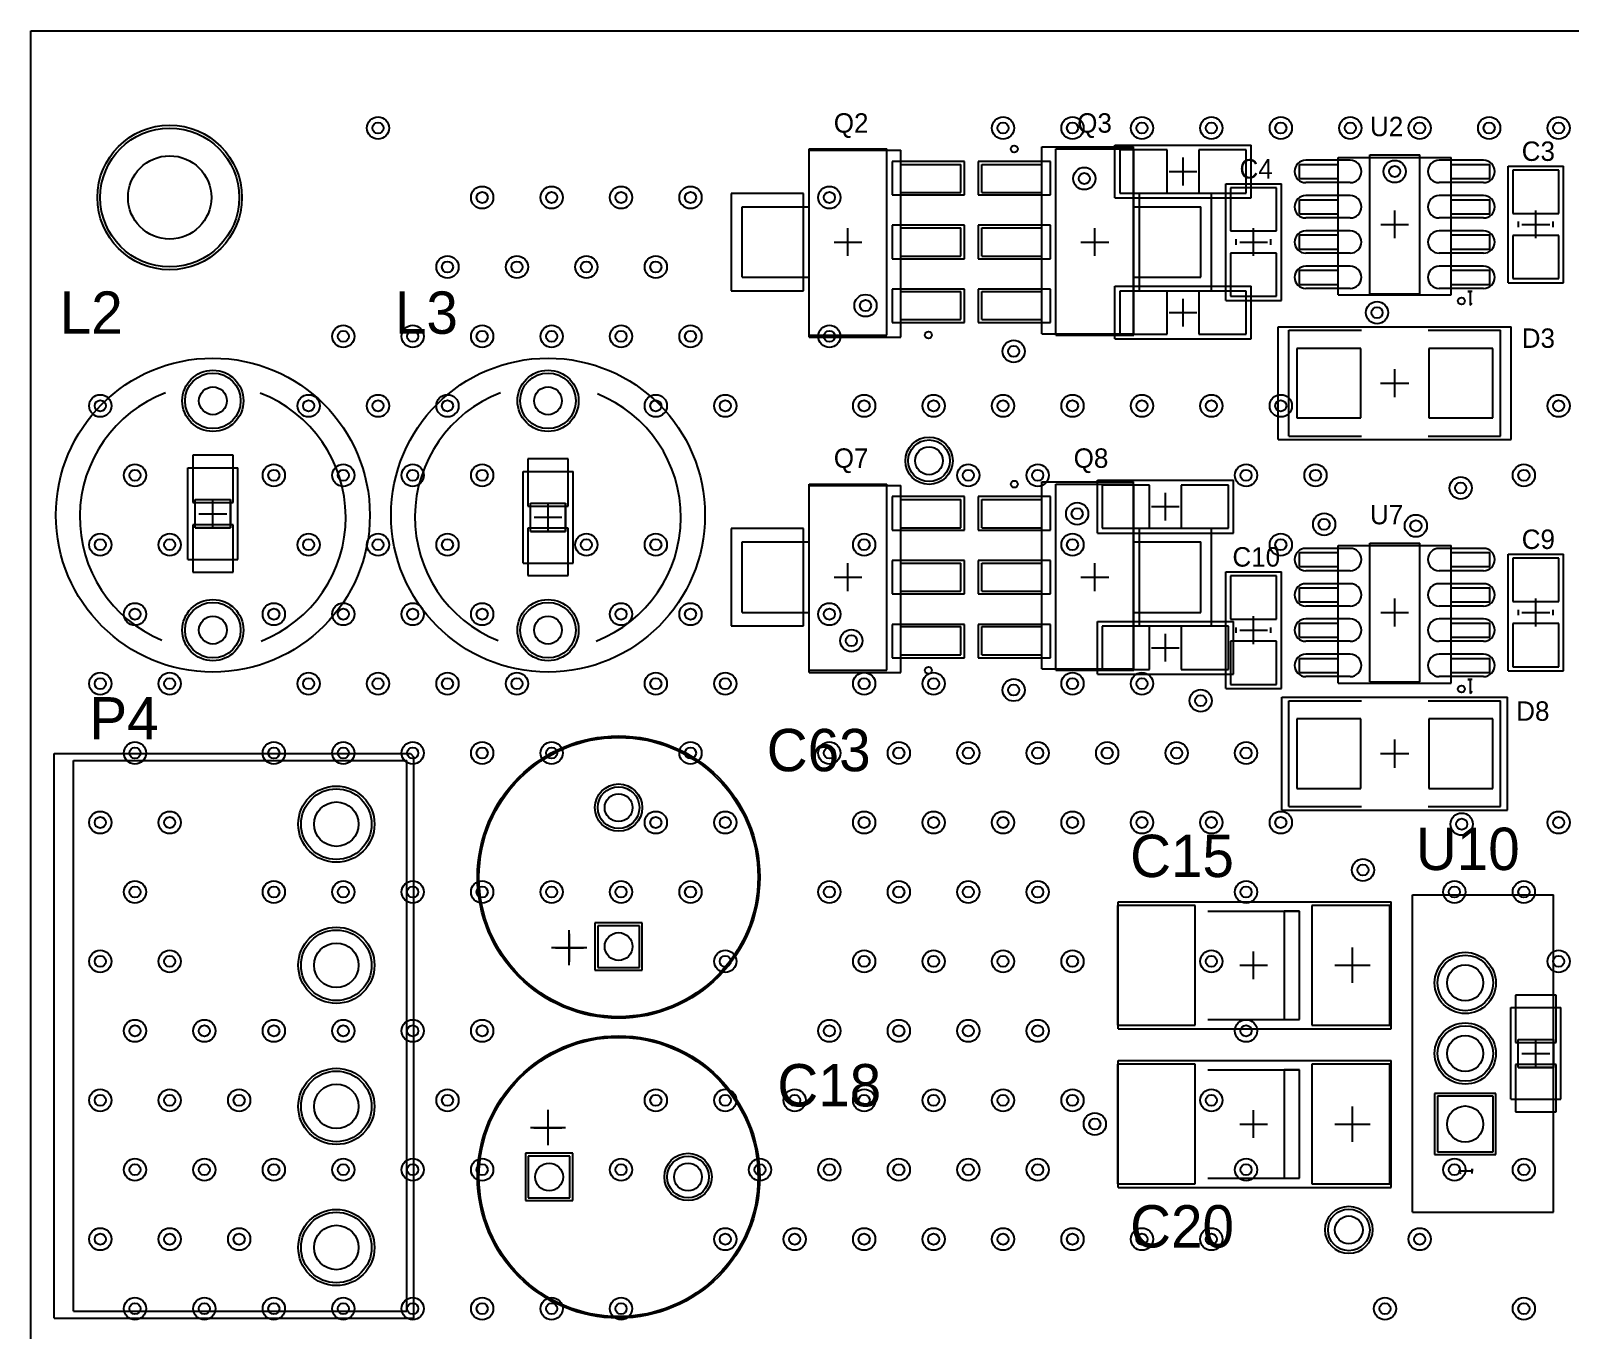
# Model space of a CAD drawing. Header units: millimetres. Extents: x 52 to 245, y 27 to 183.
# Drawn here: x 52.5 to 107.9, y 136.7 to 183.5 of the extents above; entities that cross this region are included whole.
import ezdxf

# ---------------------------------------------------------------- set-up
doc = ezdxf.new("R2010")
doc.units = ezdxf.units.MM
for name, color, linetype in [('BottomSolder', 6, 'Continuous'), ('Mechanical15', 56, 'Continuous'), ('MultiLayer', 9, 'Continuous'), ('PadHoleLayer', 156, 'Continuous'), ('TopOverlay', 2, 'Continuous'), ('TopSolder', 216, 'Continuous'), ('ViaHoleLayer', 16, 'Continuous')]:
    doc.layers.add(name, color=color, linetype=linetype)

msp = doc.modelspace()

# ---------------------------------------------------------------- linework, layer by layer
at = {"layer": 'BottomSolder'}
for p, q in [((93.407, 179.212), (91.703, 179.212)), ((91.703, 179.212), (91.703, 177.658)), ((93.407, 177.658), (93.407, 179.212)), ((96.257, 179.212), (94.553, 179.212)), ((94.553, 179.212), (94.553, 177.658)), ((96.257, 177.658), (96.257, 179.212)), ((91.703, 177.658), (93.407, 177.658)), ((94.553, 177.658), (96.257, 177.658)), ((93.407, 174.132), (91.703, 174.132)), ((91.703, 174.132), (91.703, 172.578)), ((93.407, 172.578), (93.407, 174.132)), ((96.257, 174.132), (94.553, 174.132)), ((94.553, 174.132), (94.553, 172.578)), ((96.257, 172.578), (96.257, 174.132)), ((91.703, 172.578), (93.407, 172.578)), ((94.553, 172.578), (96.257, 172.578)), ((59.782, 168.218), (58.328, 168.218)), ((58.328, 168.218), (58.328, 166.514)), ((59.782, 166.514), (59.782, 168.218)), ((71.847, 168.091), (70.393, 168.091)), ((70.393, 168.091), (70.393, 166.387)), ((71.847, 166.387), (71.847, 168.091)), ((92.772, 167.147), (91.068, 167.147)), ((91.068, 167.147), (91.068, 165.593)), ((92.772, 165.593), (92.772, 167.147)), ((95.622, 167.147), (93.918, 167.147)), ((93.918, 167.147), (93.918, 165.593)), ((95.622, 165.593), (95.622, 167.147)), ((58.328, 166.514), (59.782, 166.514)), ((58.42, 165.608), (58.42, 166.624)), ((58.42, 166.624), (59.69, 166.624)), ((58.42, 166.624), (59.69, 166.624)), ((58.42, 165.608), (58.42, 166.624)), ((59.69, 165.608), (59.69, 166.624)), ((59.69, 166.624), (59.69, 165.608)), ((70.393, 166.387), (71.847, 166.387)), ((70.485, 165.481), (70.485, 166.497)), ((70.485, 166.497), (71.755, 166.497)), ((70.485, 166.497), (71.755, 166.497)), ((70.485, 165.481), (70.485, 166.497)), ((71.755, 165.481), (71.755, 166.497)), ((71.755, 166.497), (71.755, 165.481)), ((59.782, 165.718), (58.328, 165.718)), ((58.328, 165.718), (58.328, 164.014)), ((59.782, 164.014), (59.782, 165.718)), ((58.42, 165.608), (59.69, 165.608)), ((59.69, 165.608), (58.42, 165.608)), ((71.847, 165.591), (70.393, 165.591)), ((70.393, 165.591), (70.393, 163.887)), ((70.485, 165.481), (71.755, 165.481)), ((71.755, 165.481), (70.485, 165.481)), ((71.847, 163.887), (71.847, 165.591)), ((91.068, 165.593), (92.772, 165.593)), ((93.918, 165.593), (95.622, 165.593)), ((58.328, 164.014), (59.782, 164.014)), ((70.393, 163.887), (71.847, 163.887)), ((92.772, 162.067), (91.068, 162.067)), ((91.068, 162.067), (91.068, 160.513)), ((92.772, 160.513), (92.772, 162.067)), ((95.622, 162.067), (93.918, 162.067)), ((93.918, 162.067), (93.918, 160.513)), ((95.622, 160.513), (95.622, 162.067)), ((91.068, 160.513), (92.772, 160.513)), ((93.918, 160.513), (95.622, 160.513)), ((74.512, 151.387), (72.808, 151.387)), ((72.808, 151.387), (72.808, 149.683)), ((74.512, 149.683), (74.512, 151.387)), ((72.808, 149.683), (74.512, 149.683)), ((105.953, 148.787), (105.953, 147.083)), ((107.407, 148.787), (105.953, 148.787)), ((107.407, 147.083), (107.407, 148.787)), ((105.953, 147.083), (107.407, 147.083)), ((106.045, 147.193), (107.315, 147.193)), ((106.045, 146.177), (106.045, 147.193)), ((106.045, 146.177), (106.045, 147.193)), ((106.045, 147.193), (107.315, 147.193)), ((107.315, 146.177), (107.315, 147.193)), ((107.315, 147.193), (107.315, 146.177)), ((105.953, 146.287), (105.953, 144.583)), ((107.407, 146.287), (105.953, 146.287)), ((106.045, 146.177), (107.315, 146.177)), ((107.315, 146.177), (106.045, 146.177)), ((107.407, 144.583), (107.407, 146.287)), ((105.242, 145.247), (103.038, 145.247)), ((103.038, 145.247), (103.038, 143.043)), ((105.242, 143.043), (105.242, 145.247)), ((105.953, 144.583), (107.407, 144.583)), ((70.308, 143.092), (70.308, 141.388)), ((72.012, 143.092), (70.308, 143.092)), ((72.012, 141.388), (72.012, 143.092)), ((103.038, 143.043), (105.242, 143.043)), ((70.308, 141.388), (72.012, 141.388))]:
    msp.add_line(p, q, dxfattribs=at)
for centre, radius in [((57.5, 177.5), 2.602), ((59.055, 170.18), 1.102), ((71.12, 170.18), 1.102), ((84.836, 168.021), 0.852), ((59.055, 161.925), 1.102), ((71.12, 161.925), 1.102), ((63.5, 154.94), 1.372), ((73.66, 155.535), 0.852), ((63.5, 149.86), 1.372), ((104.14, 149.225), 1.102), ((104.14, 146.685), 1.102), ((63.5, 144.78), 1.372), ((76.16, 142.24), 0.852), ((63.5, 139.7), 1.372), ((99.949, 140.335), 0.852)]:
    msp.add_circle(centre, radius, dxfattribs=at)
at = {"layer": 'Mechanical15'}
for p, q in [((52.5, 183.5), (244.983, 183.5)), ((52.5, 27), (52.5, 183.5)), ((80.518, 172.466), (80.518, 179.197)), ((80.518, 179.197), (83.82, 179.197)), ((83.82, 172.466), (83.82, 179.197)), ((88.9, 172.593), (88.9, 179.324)), ((88.9, 179.324), (92.202, 179.324)), ((91.53, 177.485), (91.53, 179.385)), ((91.53, 179.385), (96.43, 179.385)), ((92.202, 172.593), (92.202, 179.324)), ((96.43, 177.485), (96.43, 179.385)), ((83.82, 178.689), (85.979, 178.689)), ((85.979, 177.673), (85.979, 178.689)), ((86.741, 178.689), (88.9, 178.689)), ((86.741, 177.673), (86.741, 178.689)), ((93.98, 177.935), (93.98, 178.935)), ((98.171, 178.689), (99.568, 178.689)), ((98.171, 178.181), (98.171, 178.689)), ((99.568, 178.943), (103.632, 178.943)), ((99.568, 173.99), (99.568, 178.943)), ((103.632, 173.99), (103.632, 178.943)), ((103.632, 178.689), (105.029, 178.689)), ((105.029, 178.181), (105.029, 178.689)), ((105.68, 174.43), (105.68, 178.63)), ((105.68, 178.63), (107.68, 178.63)), ((107.68, 174.43), (107.68, 178.63)), ((93.48, 178.435), (94.48, 178.435)), ((95.52, 173.795), (95.52, 177.995)), ((95.52, 177.995), (97.52, 177.995)), ((97.52, 173.795), (97.52, 177.995)), ((98.171, 178.181), (99.568, 178.181)), ((103.632, 178.181), (105.029, 178.181)), ((83.82, 177.673), (85.979, 177.673)), ((86.741, 177.673), (88.9, 177.673)), ((91.53, 177.485), (96.43, 177.485)), ((98.171, 177.419), (99.568, 177.419)), ((98.171, 176.911), (98.171, 177.419)), ((103.632, 177.419), (105.029, 177.419)), ((105.029, 176.911), (105.029, 177.419)), ((78.105, 174.625), (78.105, 177.165)), ((78.105, 177.165), (80.518, 177.165)), ((92.202, 177.165), (94.615, 177.165)), ((94.615, 174.625), (94.615, 177.165)), ((98.171, 176.911), (99.568, 176.911)), ((101.6, 176.03), (101.6, 177.03)), ((103.632, 176.911), (105.029, 176.911)), ((106.68, 176.03), (106.68, 177.03)), ((81.915, 175.395), (81.915, 176.395)), ((83.82, 176.403), (85.979, 176.403)), ((85.979, 175.387), (85.979, 176.403)), ((86.741, 175.387), (86.741, 176.403)), ((86.741, 176.403), (88.9, 176.403)), ((90.805, 175.395), (90.805, 176.395)), ((96.52, 175.395), (96.52, 176.395)), ((101.1, 176.53), (102.1, 176.53)), ((106.18, 176.53), (107.18, 176.53)), ((81.415, 175.895), (82.415, 175.895)), ((90.305, 175.895), (91.305, 175.895)), ((96.02, 175.895), (97.02, 175.895)), ((98.171, 176.149), (99.568, 176.149)), ((98.171, 175.641), (98.171, 176.149)), ((103.632, 176.149), (105.029, 176.149)), ((105.029, 175.641), (105.029, 176.149)), ((83.82, 175.387), (85.979, 175.387)), ((86.741, 175.387), (88.9, 175.387)), ((98.171, 175.641), (99.568, 175.641)), ((103.632, 175.641), (105.029, 175.641)), ((78.105, 174.625), (80.518, 174.625)), ((92.202, 174.625), (94.615, 174.625)), ((98.171, 174.879), (99.568, 174.879)), ((98.171, 174.371), (98.171, 174.879)), ((103.632, 174.879), (105.029, 174.879)), ((105.029, 174.371), (105.029, 174.879)), ((83.82, 174.117), (85.979, 174.117)), ((85.979, 173.101), (85.979, 174.117)), ((86.741, 173.101), (86.741, 174.117)), ((86.741, 174.117), (88.9, 174.117)), ((91.53, 172.405), (91.53, 174.305)), ((91.53, 174.305), (96.43, 174.305)), ((96.43, 172.405), (96.43, 174.305)), ((98.171, 174.371), (99.568, 174.371)), ((103.632, 174.371), (105.029, 174.371)), ((104.394, 174.117), (104.227, 174.117)), ((104.227, 174.117), (104.311, 174.117)), ((104.311, 174.117), (104.311, 173.617)), ((105.68, 174.43), (107.68, 174.43)), ((93.98, 172.855), (93.98, 173.855)), ((95.52, 173.795), (97.52, 173.795)), ((99.568, 173.99), (103.632, 173.99)), ((104.311, 173.617), (104.394, 173.7)), ((83.82, 173.101), (85.979, 173.101)), ((86.741, 173.101), (88.9, 173.101)), ((93.48, 173.355), (94.48, 173.355)), ((80.518, 172.466), (83.82, 172.466)), ((88.9, 172.593), (92.202, 172.593)), ((91.53, 172.405), (96.43, 172.405)), ((97.409, 172.847), (105.791, 172.847)), ((97.409, 168.783), (97.409, 172.847)), ((105.791, 168.783), (105.791, 172.847)), ((101.6, 170.307), (101.6, 171.323)), ((101.092, 170.815), (102.108, 170.815)), ((97.409, 168.783), (105.791, 168.783)), ((58.155, 167.766), (59.955, 167.766)), ((58.155, 164.466), (58.155, 167.766)), ((59.955, 164.466), (59.955, 167.766)), ((70.22, 167.639), (72.02, 167.639)), ((70.22, 164.339), (70.22, 167.639)), ((72.02, 164.339), (72.02, 167.639)), ((80.518, 167.132), (83.82, 167.132)), ((80.518, 160.401), (80.518, 167.132)), ((83.82, 160.401), (83.82, 167.132)), ((88.9, 167.259), (92.202, 167.259)), ((88.9, 160.528), (88.9, 167.259)), ((90.895, 165.42), (90.895, 167.32)), ((90.895, 167.32), (95.795, 167.32)), ((92.202, 160.528), (92.202, 167.259)), ((93.345, 165.87), (93.345, 166.87)), ((95.795, 165.42), (95.795, 167.32)), ((59.055, 165.616), (59.055, 166.616)), ((71.12, 165.489), (71.12, 166.489)), ((83.82, 166.624), (85.979, 166.624)), ((85.979, 165.608), (85.979, 166.624)), ((86.741, 165.608), (86.741, 166.624)), ((86.741, 166.624), (88.9, 166.624)), ((92.845, 166.37), (93.845, 166.37)), ((58.555, 166.116), (59.555, 166.116)), ((70.62, 165.989), (71.62, 165.989)), ((83.82, 165.608), (85.979, 165.608)), ((86.741, 165.608), (88.9, 165.608)), ((90.895, 165.42), (95.795, 165.42)), ((78.105, 165.1), (80.518, 165.1)), ((78.105, 162.56), (78.105, 165.1)), ((92.202, 165.1), (94.615, 165.1)), ((94.615, 162.56), (94.615, 165.1)), ((98.171, 164.719), (99.568, 164.719)), ((98.171, 164.211), (98.171, 164.719)), ((99.568, 164.973), (103.632, 164.973)), ((99.568, 160.02), (99.568, 164.973)), ((103.632, 160.02), (103.632, 164.973)), ((103.632, 164.719), (105.029, 164.719)), ((105.029, 164.211), (105.029, 164.719)), ((105.68, 160.46), (105.68, 164.66)), ((105.68, 164.66), (107.68, 164.66)), ((107.68, 160.46), (107.68, 164.66)), ((58.155, 164.466), (59.955, 164.466)), ((70.22, 164.339), (72.02, 164.339)), ((81.915, 163.33), (81.915, 164.33)), ((83.82, 164.338), (85.979, 164.338)), ((85.979, 163.322), (85.979, 164.338)), ((86.741, 164.338), (88.9, 164.338)), ((86.741, 163.322), (86.741, 164.338)), ((90.805, 163.33), (90.805, 164.33)), ((98.171, 164.211), (99.568, 164.211)), ((103.632, 164.211), (105.029, 164.211)), ((81.415, 163.83), (82.415, 163.83)), ((90.305, 163.83), (91.305, 163.83)), ((95.52, 159.825), (95.52, 164.025)), ((95.52, 164.025), (97.52, 164.025)), ((97.52, 159.825), (97.52, 164.025)), ((83.82, 163.322), (85.979, 163.322)), ((86.741, 163.322), (88.9, 163.322)), ((98.171, 163.449), (99.568, 163.449)), ((98.171, 162.941), (98.171, 163.449)), ((98.171, 162.941), (99.568, 162.941)), ((101.6, 162.06), (101.6, 163.06)), ((103.632, 163.449), (105.029, 163.449)), ((103.632, 162.941), (105.029, 162.941)), ((105.029, 162.941), (105.029, 163.449)), ((106.68, 162.06), (106.68, 163.06)), ((78.105, 162.56), (80.518, 162.56)), ((92.202, 162.56), (94.615, 162.56)), ((96.52, 161.425), (96.52, 162.425)), ((101.1, 162.56), (102.1, 162.56)), ((106.18, 162.56), (107.18, 162.56)), ((83.82, 162.052), (85.979, 162.052)), ((85.979, 161.036), (85.979, 162.052)), ((86.741, 162.052), (88.9, 162.052)), ((86.741, 161.036), (86.741, 162.052)), ((90.895, 160.34), (90.895, 162.24)), ((90.895, 162.24), (95.795, 162.24)), ((95.795, 160.34), (95.795, 162.24)), ((96.02, 161.925), (97.02, 161.925)), ((98.171, 162.179), (99.568, 162.179)), ((98.171, 161.671), (98.171, 162.179)), ((103.632, 162.179), (105.029, 162.179)), ((105.029, 161.671), (105.029, 162.179)), ((92.845, 161.29), (93.845, 161.29)), ((93.345, 160.79), (93.345, 161.79)), ((98.171, 161.671), (99.568, 161.671)), ((103.632, 161.671), (105.029, 161.671)), ((83.82, 161.036), (85.979, 161.036)), ((86.741, 161.036), (88.9, 161.036)), ((98.171, 160.909), (99.568, 160.909)), ((98.171, 160.401), (98.171, 160.909)), ((103.632, 160.909), (105.029, 160.909)), ((105.029, 160.401), (105.029, 160.909)), ((80.518, 160.401), (83.82, 160.401)), ((88.9, 160.528), (92.202, 160.528)), ((90.895, 160.34), (95.795, 160.34)), ((98.171, 160.401), (99.568, 160.401)), ((103.632, 160.401), (105.029, 160.401)), ((105.68, 160.46), (107.68, 160.46)), ((95.52, 159.825), (97.52, 159.825)), ((99.568, 160.02), (103.632, 160.02)), ((104.394, 160.147), (104.227, 160.147)), ((104.227, 160.147), (104.311, 160.147)), ((104.311, 160.147), (104.311, 159.647)), ((104.311, 159.647), (104.394, 159.73)), ((97.536, 159.512), (105.664, 159.512)), ((97.536, 155.448), (97.536, 159.512)), ((105.664, 155.448), (105.664, 159.512)), ((101.6, 156.972), (101.6, 157.988)), ((53.34, 157.48), (66.167, 157.48)), ((53.34, 137.16), (53.34, 157.48)), ((66.167, 157.48), (66.294, 157.353)), ((101.092, 157.48), (102.108, 157.48)), ((66.294, 137.16), (66.294, 157.353)), ((97.536, 155.448), (105.664, 155.448)), ((102.235, 152.4), (107.315, 152.4)), ((102.235, 140.97), (102.235, 152.4)), ((107.315, 140.97), (107.315, 152.4)), ((91.645, 152.146), (101.473, 152.146)), ((91.645, 147.574), (91.645, 152.146)), ((101.473, 147.574), (101.473, 152.146)), ((71.882, 149.86), (71.882, 151.13)), ((71.247, 150.495), (72.517, 150.495)), ((96.52, 149.36), (96.52, 150.36)), ((100.076, 149.225), (100.076, 150.495)), ((96.02, 149.86), (97.02, 149.86)), ((99.441, 149.86), (100.711, 149.86)), ((105.78, 148.335), (107.58, 148.335)), ((105.78, 145.035), (105.78, 148.335)), ((107.58, 145.035), (107.58, 148.335)), ((91.645, 147.574), (101.473, 147.574)), ((106.68, 146.185), (106.68, 147.185)), ((91.645, 141.859), (91.645, 146.431)), ((91.645, 146.431), (101.473, 146.431)), ((101.473, 141.859), (101.473, 146.431)), ((106.18, 146.685), (107.18, 146.685)), ((71.12, 143.383), (71.12, 144.653)), ((96.52, 143.645), (96.52, 144.645)), ((100.076, 143.51), (100.076, 144.78)), ((105.78, 145.035), (107.58, 145.035)), ((96.02, 144.145), (97.02, 144.145)), ((99.441, 144.145), (100.711, 144.145)), ((70.485, 144.018), (71.755, 144.018)), ((104.394, 142.45), (103.894, 142.45)), ((103.894, 142.45), (103.977, 142.367)), ((104.394, 142.367), (104.394, 142.534)), ((104.394, 142.534), (104.394, 142.45)), ((91.645, 141.859), (101.473, 141.859)), ((102.235, 140.97), (107.315, 140.97)), ((53.34, 137.16), (66.294, 137.16))]:
    msp.add_line(p, q, dxfattribs=at)
for centre in [(73.66, 153.035), (73.66, 142.24)]:
    msp.add_circle(centre, 5.08, dxfattribs=at)
at = {"layer": 'MultiLayer'}
for p, q in [((74.41, 151.285), (72.91, 151.285)), ((72.91, 151.285), (72.91, 149.785)), ((74.41, 149.785), (74.41, 151.285)), ((72.91, 149.785), (74.41, 149.785)), ((105.14, 145.145), (103.14, 145.145)), ((103.14, 145.145), (103.14, 143.145)), ((105.14, 143.145), (105.14, 145.145)), ((70.41, 142.99), (70.41, 141.49)), ((71.91, 142.99), (70.41, 142.99)), ((71.91, 141.49), (71.91, 142.99)), ((103.14, 143.145), (105.14, 143.145)), ((70.41, 141.49), (71.91, 141.49))]:
    msp.add_line(p, q, dxfattribs=at)
for centre, radius in [((65, 180), 0.4), ((87.5, 180), 0.4), ((90, 180), 0.4), ((92.5, 180), 0.4), ((95, 180), 0.4), ((97.5, 180), 0.4), ((100, 180), 0.4), ((102.5, 180), 0.4), ((105, 180), 0.4), ((107.5, 180), 0.4), ((57.5, 177.5), 2.5), ((90.424, 178.181), 0.4), ((101.6, 178.435), 0.4), ((68.75, 177.5), 0.4), ((71.25, 177.5), 0.4), ((73.75, 177.5), 0.4), ((76.25, 177.5), 0.4), ((81.25, 177.5), 0.4), ((67.5, 175), 0.4), ((70, 175), 0.4), ((72.5, 175), 0.4), ((75, 175), 0.4), ((82.55, 173.609), 0.4), ((100.965, 173.355), 0.4), ((63.75, 172.5), 0.4), ((66.25, 172.5), 0.4), ((68.75, 172.5), 0.4), ((71.25, 172.5), 0.4), ((73.75, 172.5), 0.4), ((76.25, 172.5), 0.4), ((81.25, 172.5), 0.4), ((87.884, 171.958), 0.4), ((59.055, 170.18), 1), ((71.12, 170.18), 1), ((55, 170), 0.4), ((62.5, 170), 0.4), ((65, 170), 0.4), ((67.5, 170), 0.4), ((75, 170), 0.4), ((77.5, 170), 0.4), ((82.5, 170), 0.4), ((85, 170), 0.4), ((87.5, 170), 0.4), ((90, 170), 0.4), ((92.5, 170), 0.4), ((95, 170), 0.4), ((97.5, 170), 0.4), ((107.5, 170), 0.4), ((84.836, 168.021), 0.75), ((56.25, 167.5), 0.4), ((61.25, 167.5), 0.4), ((63.75, 167.5), 0.4), ((66.25, 167.5), 0.4), ((68.75, 167.5), 0.4), ((86.25, 167.5), 0.4), ((88.75, 167.5), 0.4), ((96.25, 167.5), 0.4), ((98.75, 167.5), 0.4), ((103.975, 167.043), 0.4), ((106.25, 167.5), 0.4), ((90.17, 166.116), 0.4), ((99.06, 165.735), 0.4), ((102.362, 165.681), 0.4), ((55, 165), 0.4), ((57.5, 165), 0.4), ((62.5, 165), 0.4), ((65, 165), 0.4), ((67.5, 165), 0.4), ((72.5, 165), 0.4), ((75, 165), 0.4), ((82.5, 165), 0.4), ((90, 165), 0.4), ((97.5, 165), 0.4), ((56.25, 162.5), 0.4), ((59.055, 161.925), 1), ((61.25, 162.5), 0.4), ((63.75, 162.5), 0.4), ((66.25, 162.5), 0.4), ((68.75, 162.5), 0.4), ((71.12, 161.925), 1), ((73.75, 162.5), 0.4), ((76.25, 162.5), 0.4), ((81.25, 162.5), 0.4), ((82.042, 161.544), 0.4), ((55, 160), 0.4), ((57.5, 160), 0.4), ((62.5, 160), 0.4), ((65, 160), 0.4), ((67.5, 160), 0.4), ((70, 160), 0.4), ((75, 160), 0.4), ((77.5, 160), 0.4), ((82.5, 160), 0.4), ((85, 160), 0.4), ((87.884, 159.766), 0.4), ((90, 160), 0.4), ((92.5, 160), 0.4), ((94.615, 159.385), 0.4), ((56.25, 157.5), 0.4), ((61.25, 157.5), 0.4), ((63.75, 157.5), 0.4), ((66.25, 157.5), 0.4), ((68.75, 157.5), 0.4), ((71.25, 157.5), 0.4), ((76.25, 157.5), 0.4), ((81.25, 157.5), 0.4), ((83.75, 157.5), 0.4), ((86.25, 157.5), 0.4), ((88.75, 157.5), 0.4), ((91.25, 157.5), 0.4), ((93.75, 157.5), 0.4), ((96.25, 157.5), 0.4), ((73.66, 155.535), 0.75), ((63.5, 154.94), 1.27), ((55, 155), 0.4), ((57.5, 155), 0.4), ((75, 155), 0.4), ((77.5, 155), 0.4), ((82.5, 155), 0.4), ((85, 155), 0.4), ((87.5, 155), 0.4), ((90, 155), 0.4), ((92.5, 155), 0.4), ((95, 155), 0.4), ((97.5, 155), 0.4), ((104.013, 154.94), 0.4), ((107.5, 155), 0.4), ((100.457, 153.289), 0.4), ((56.25, 152.5), 0.4), ((61.25, 152.5), 0.4), ((63.75, 152.5), 0.4), ((66.25, 152.5), 0.4), ((68.75, 152.5), 0.4), ((71.25, 152.5), 0.4), ((73.75, 152.5), 0.4), ((76.25, 152.5), 0.4), ((81.25, 152.5), 0.4), ((83.75, 152.5), 0.4), ((86.25, 152.5), 0.4), ((88.75, 152.5), 0.4), ((96.25, 152.5), 0.4), ((103.75, 152.5), 0.4), ((106.25, 152.5), 0.4), ((63.5, 149.86), 1.27), ((55, 150), 0.4), ((57.5, 150), 0.4), ((77.5, 150), 0.4), ((82.5, 150), 0.4), ((85, 150), 0.4), ((87.5, 150), 0.4), ((90, 150), 0.4), ((95, 150), 0.4), ((104.14, 149.225), 1), ((107.5, 150), 0.4), ((56.25, 147.5), 0.4), ((58.75, 147.5), 0.4), ((61.25, 147.5), 0.4), ((63.75, 147.5), 0.4), ((66.25, 147.5), 0.4), ((68.75, 147.5), 0.4), ((81.25, 147.5), 0.4), ((83.75, 147.5), 0.4), ((86.25, 147.5), 0.4), ((88.75, 147.5), 0.4), ((96.25, 147.5), 0.4), ((104.14, 146.685), 1), ((63.5, 144.78), 1.27), ((55, 145), 0.4), ((57.5, 145), 0.4), ((60, 145), 0.4), ((67.5, 145), 0.4), ((75, 145), 0.4), ((77.5, 145), 0.4), ((80, 145), 0.4), ((82.5, 145), 0.4), ((85, 145), 0.4), ((87.5, 145), 0.4), ((90, 145), 0.4), ((95, 145), 0.4), ((90.805, 144.145), 0.4), ((76.16, 142.24), 0.75), ((56.25, 142.5), 0.4), ((58.75, 142.5), 0.4), ((61.25, 142.5), 0.4), ((63.75, 142.5), 0.4), ((66.25, 142.5), 0.4), ((68.75, 142.5), 0.4), ((73.75, 142.5), 0.4), ((78.75, 142.5), 0.4), ((81.25, 142.5), 0.4), ((83.75, 142.5), 0.4), ((86.25, 142.5), 0.4), ((88.75, 142.5), 0.4), ((96.25, 142.5), 0.4), ((103.75, 142.5), 0.4), ((106.25, 142.5), 0.4), ((63.5, 139.7), 1.27), ((99.949, 140.335), 0.75), ((55, 140), 0.4), ((57.5, 140), 0.4), ((60, 140), 0.4), ((77.5, 140), 0.4), ((80, 140), 0.4), ((82.5, 140), 0.4), ((85, 140), 0.4), ((87.5, 140), 0.4), ((90, 140), 0.4), ((92.5, 140), 0.4), ((95, 140), 0.4), ((102.5, 140), 0.4), ((56.25, 137.5), 0.4), ((58.75, 137.5), 0.4), ((61.25, 137.5), 0.4), ((63.75, 137.5), 0.4), ((66.25, 137.5), 0.4), ((68.75, 137.5), 0.4), ((71.25, 137.5), 0.4), ((73.75, 137.5), 0.4), ((101.25, 137.5), 0.4), ((106.25, 137.5), 0.4)]:
    msp.add_circle(centre, radius, dxfattribs=at)
at = {"layer": 'PadHoleLayer'}
for centre, radius in [((57.5, 177.5), 1.5), ((59.055, 170.18), 0.5), ((71.12, 170.18), 0.5), ((59.055, 161.925), 0.5), ((71.12, 161.925), 0.5), ((63.5, 154.94), 0.8), ((73.66, 155.535), 0.5), ((73.66, 150.535), 0.5), ((63.5, 149.86), 0.8), ((104.14, 149.225), 0.65), ((104.14, 146.685), 0.65), ((63.5, 144.78), 0.8), ((104.14, 144.145), 0.65), ((71.16, 142.24), 0.5), ((76.16, 142.24), 0.5), ((63.5, 139.7), 0.8)]:
    msp.add_circle(centre, radius, dxfattribs=at)
at = {"layer": 'TopOverlay'}
for p, q in [((80.515, 172.545), (80.515, 179.245)), ((80.515, 179.245), (83.315, 179.245)), ((83.315, 172.545), (83.315, 179.245)), ((89.405, 172.545), (89.405, 179.245)), ((89.405, 179.245), (92.205, 179.245)), ((92.205, 172.545), (92.205, 179.245)), ((100.7, 179.03), (102.5, 179.03)), ((100.7, 174.03), (100.7, 179.03)), ((102.5, 174.03), (102.5, 179.03)), ((106.055, 176.43), (106.055, 176.63)), ((107.305, 176.43), (107.305, 176.63)), ((95.895, 175.795), (95.895, 175.995)), ((97.145, 175.795), (97.145, 175.995)), ((100.7, 174.03), (102.5, 174.03)), ((80.515, 172.545), (83.315, 172.545)), ((89.405, 172.545), (92.205, 172.545)), ((97.79, 172.72), (100.4, 172.72)), ((97.79, 168.91), (97.79, 172.72)), ((102.8, 172.72), (105.41, 172.72)), ((105.41, 168.91), (105.41, 172.72)), ((97.79, 168.91), (100.4, 168.91)), ((102.8, 168.91), (105.41, 168.91)), ((80.515, 167.18), (83.315, 167.18)), ((80.515, 160.48), (80.515, 167.18)), ((83.315, 160.48), (83.315, 167.18)), ((89.405, 167.18), (92.205, 167.18)), ((89.405, 160.48), (89.405, 167.18)), ((92.205, 160.48), (92.205, 167.18)), ((100.7, 165.06), (102.5, 165.06)), ((100.7, 160.06), (100.7, 165.06)), ((102.5, 160.06), (102.5, 165.06)), ((106.055, 162.46), (106.055, 162.66)), ((107.305, 162.46), (107.305, 162.66)), ((95.895, 161.825), (95.895, 162.025)), ((97.145, 161.825), (97.145, 162.025)), ((80.515, 160.48), (83.315, 160.48)), ((89.405, 160.48), (92.205, 160.48)), ((100.7, 160.06), (102.5, 160.06)), ((97.79, 155.575), (97.79, 159.385)), ((97.79, 159.385), (100.4, 159.385)), ((102.8, 159.385), (105.41, 159.385)), ((105.41, 155.575), (105.41, 159.385)), ((54.04, 137.414), (54.04, 157.226)), ((54.04, 157.226), (66.04, 157.226)), ((66.04, 137.414), (66.04, 157.226)), ((97.79, 155.575), (100.4, 155.575)), ((102.8, 155.575), (105.41, 155.575)), ((102.235, 152.4), (107.315, 152.4)), ((102.235, 140.97), (102.235, 152.4)), ((107.315, 140.97), (107.315, 152.4)), ((94.87, 151.81), (98.17, 151.81)), ((98.17, 151.81), (97.62, 151.81)), ((97.62, 151.81), (97.62, 147.91)), ((98.17, 147.91), (98.17, 151.81)), ((98.17, 147.91), (98.17, 151.81)), ((71.894, 149.987), (71.894, 150.987)), ((71.394, 150.487), (72.394, 150.487)), ((94.87, 147.91), (98.17, 147.91)), ((97.62, 147.91), (98.17, 147.91)), ((94.87, 146.095), (98.17, 146.095)), ((98.17, 146.095), (97.62, 146.095)), ((97.62, 146.095), (97.62, 142.195)), ((98.17, 142.195), (98.17, 146.095)), ((98.17, 142.195), (98.17, 146.095)), ((71.112, 144.506), (71.112, 143.506)), ((70.612, 144.006), (71.612, 144.006)), ((94.87, 142.195), (98.17, 142.195)), ((97.62, 142.195), (98.17, 142.195)), ((102.235, 140.97), (107.315, 140.97)), ((54.04, 137.414), (66.04, 137.414))]:
    msp.add_line(p, q, dxfattribs=at)
for centre, radius in [((87.905, 179.245), 0.125), ((104, 173.775), 0.125), ((84.815, 172.545), 0.125), ((59.055, 166.065), 5.65), ((71.12, 166.065), 5.65), ((87.905, 167.18), 0.125), ((84.815, 160.48), 0.125), ((104, 159.805), 0.125), ((73.66, 153.035), 5.025), ((73.66, 142.24), 5.025)]:
    msp.add_circle(centre, radius, dxfattribs=at)
for centre, radius, start, end in [((59.055, 165.989), 4.792, 110.9245, 247.3801), ((59.055, 165.989), 4.782, 291.2505, 69.0755), ((71.12, 165.989), 4.792, 110.9245, 247.9321), ((71.12, 165.989), 4.782, 291.2505, 68.1986)]:
    msp.add_arc(centre, radius, start, end, dxfattribs=at)
at = {"layer": 'TopSolder'}
for p, q in [((86.117, 178.797), (83.513, 178.797)), ((83.513, 178.797), (83.513, 177.593)), ((86.117, 177.593), (86.117, 178.797)), ((89.207, 178.797), (86.603, 178.797)), ((86.603, 178.797), (86.603, 177.593)), ((89.207, 177.593), (89.207, 178.797)), ((100, 178.837), (98.4, 178.837)), ((104.8, 178.837), (103.2, 178.837)), ((105.853, 178.482), (105.853, 176.928)), ((107.507, 178.482), (105.853, 178.482)), ((107.507, 176.928), (107.507, 178.482)), ((100, 178.033), (98.4, 178.033)), ((104.8, 178.033), (103.2, 178.033)), ((80.317, 177.647), (77.713, 177.647)), ((77.713, 177.647), (77.713, 174.143)), ((80.317, 174.143), (80.317, 177.647)), ((83.513, 177.593), (86.117, 177.593)), ((86.603, 177.593), (89.207, 177.593)), ((95.007, 177.647), (92.403, 177.647)), ((92.403, 177.647), (92.403, 174.143)), ((95.007, 174.143), (95.007, 177.647)), ((97.347, 177.847), (95.693, 177.847)), ((95.693, 177.847), (95.693, 176.293)), ((97.347, 176.293), (97.347, 177.847)), ((100, 177.567), (98.4, 177.567)), ((104.8, 177.567), (103.2, 177.567)), ((105.853, 176.928), (107.507, 176.928)), ((86.117, 176.497), (83.513, 176.497)), ((83.513, 176.497), (83.513, 175.293)), ((86.117, 175.293), (86.117, 176.497)), ((89.207, 176.497), (86.603, 176.497)), ((86.603, 176.497), (86.603, 175.293)), ((89.207, 175.293), (89.207, 176.497)), ((95.693, 176.293), (97.347, 176.293)), ((100, 176.763), (98.4, 176.763)), ((100, 176.297), (98.4, 176.297)), ((104.8, 176.763), (103.2, 176.763)), ((104.8, 176.297), (103.2, 176.297)), ((105.853, 176.132), (105.853, 174.578)), ((107.507, 176.132), (105.853, 176.132)), ((107.507, 174.578), (107.507, 176.132)), ((83.513, 175.293), (86.117, 175.293)), ((86.603, 175.293), (89.207, 175.293)), ((97.347, 175.497), (95.693, 175.497)), ((95.693, 175.497), (95.693, 173.943)), ((97.347, 173.943), (97.347, 175.497)), ((100, 175.493), (98.4, 175.493)), ((104.8, 175.493), (103.2, 175.493)), ((100, 175.027), (98.4, 175.027)), ((104.8, 175.027), (103.2, 175.027)), ((105.853, 174.578), (107.507, 174.578)), ((77.713, 174.143), (80.317, 174.143)), ((86.117, 174.197), (83.513, 174.197)), ((83.513, 174.197), (83.513, 172.993)), ((86.117, 172.993), (86.117, 174.197)), ((89.207, 174.197), (86.603, 174.197)), ((86.603, 174.197), (86.603, 172.993)), ((89.207, 172.993), (89.207, 174.197)), ((92.403, 174.143), (95.007, 174.143)), ((100, 174.223), (98.4, 174.223)), ((104.8, 174.223), (103.2, 174.223)), ((95.693, 173.943), (97.347, 173.943)), ((83.513, 172.993), (86.117, 172.993)), ((86.603, 172.993), (89.207, 172.993)), ((100.377, 172.067), (98.073, 172.067)), ((98.073, 172.067), (98.073, 169.563)), ((100.377, 169.563), (100.377, 172.067)), ((105.127, 172.067), (102.823, 172.067)), ((102.823, 172.067), (102.823, 169.563)), ((105.127, 169.563), (105.127, 172.067)), ((98.073, 169.563), (100.377, 169.563)), ((102.823, 169.563), (105.127, 169.563)), ((86.117, 166.732), (83.513, 166.732)), ((83.513, 166.732), (83.513, 165.528)), ((86.117, 165.528), (86.117, 166.732)), ((89.207, 166.732), (86.603, 166.732)), ((86.603, 166.732), (86.603, 165.528)), ((89.207, 165.528), (89.207, 166.732)), ((80.317, 165.582), (77.713, 165.582)), ((77.713, 165.582), (77.713, 162.078)), ((80.317, 162.078), (80.317, 165.582)), ((83.513, 165.528), (86.117, 165.528)), ((86.603, 165.528), (89.207, 165.528)), ((95.007, 165.582), (92.403, 165.582)), ((92.403, 165.582), (92.403, 162.078)), ((95.007, 162.078), (95.007, 165.582)), ((100, 164.867), (98.4, 164.867)), ((104.8, 164.867), (103.2, 164.867)), ((86.117, 164.432), (83.513, 164.432)), ((83.513, 164.432), (83.513, 163.228)), ((86.117, 163.228), (86.117, 164.432)), ((89.207, 164.432), (86.603, 164.432)), ((86.603, 164.432), (86.603, 163.228)), ((89.207, 163.228), (89.207, 164.432)), ((100, 164.063), (98.4, 164.063)), ((104.8, 164.063), (103.2, 164.063)), ((105.853, 164.512), (105.853, 162.958)), ((107.507, 164.512), (105.853, 164.512)), ((107.507, 162.958), (107.507, 164.512)), ((97.347, 163.877), (95.693, 163.877)), ((95.693, 163.877), (95.693, 162.323)), ((97.347, 162.323), (97.347, 163.877)), ((100, 163.597), (98.4, 163.597)), ((104.8, 163.597), (103.2, 163.597)), ((83.513, 163.228), (86.117, 163.228)), ((86.603, 163.228), (89.207, 163.228)), ((105.853, 162.958), (107.507, 162.958)), ((100, 162.793), (98.4, 162.793)), ((104.8, 162.793), (103.2, 162.793)), ((77.713, 162.078), (80.317, 162.078)), ((86.117, 162.132), (83.513, 162.132)), ((83.513, 162.132), (83.513, 160.928)), ((86.117, 160.928), (86.117, 162.132)), ((89.207, 162.132), (86.603, 162.132)), ((86.603, 162.132), (86.603, 160.928)), ((89.207, 160.928), (89.207, 162.132)), ((92.403, 162.078), (95.007, 162.078)), ((95.693, 162.323), (97.347, 162.323)), ((100, 162.327), (98.4, 162.327)), ((104.8, 162.327), (103.2, 162.327)), ((105.853, 162.162), (105.853, 160.608)), ((107.507, 162.162), (105.853, 162.162)), ((107.507, 160.608), (107.507, 162.162)), ((97.347, 161.527), (95.693, 161.527)), ((95.693, 161.527), (95.693, 159.973)), ((97.347, 159.973), (97.347, 161.527)), ((100, 161.523), (98.4, 161.523)), ((104.8, 161.523), (103.2, 161.523)), ((83.513, 160.928), (86.117, 160.928)), ((86.603, 160.928), (89.207, 160.928)), ((100, 161.057), (98.4, 161.057)), ((104.8, 161.057), (103.2, 161.057)), ((100, 160.253), (98.4, 160.253)), ((104.8, 160.253), (103.2, 160.253)), ((105.853, 160.608), (107.507, 160.608)), ((95.693, 159.973), (97.347, 159.973)), ((100.377, 158.732), (98.073, 158.732)), ((98.073, 158.732), (98.073, 156.228)), ((100.377, 156.228), (100.377, 158.732)), ((105.127, 158.732), (102.823, 158.732)), ((102.823, 158.732), (102.823, 156.228)), ((105.127, 156.228), (105.127, 158.732)), ((98.073, 156.228), (100.377, 156.228)), ((102.823, 156.228), (105.127, 156.228)), ((94.422, 152.012), (91.618, 152.012)), ((91.618, 152.012), (91.618, 147.708)), ((94.422, 147.708), (94.422, 152.012)), ((101.422, 152.012), (98.618, 152.012)), ((98.618, 152.012), (98.618, 147.708)), ((101.422, 147.708), (101.422, 152.012)), ((74.512, 151.387), (72.808, 151.387)), ((72.808, 151.387), (72.808, 149.683)), ((74.512, 149.683), (74.512, 151.387)), ((72.808, 149.683), (74.512, 149.683)), ((91.618, 147.708), (94.422, 147.708)), ((98.618, 147.708), (101.422, 147.708)), ((94.422, 146.297), (91.618, 146.297)), ((91.618, 146.297), (91.618, 141.993)), ((94.422, 141.993), (94.422, 146.297)), ((101.422, 146.297), (98.618, 146.297)), ((98.618, 146.297), (98.618, 141.993)), ((101.422, 141.993), (101.422, 146.297)), ((105.242, 145.247), (103.038, 145.247)), ((103.038, 145.247), (103.038, 143.043)), ((105.242, 143.043), (105.242, 145.247)), ((70.308, 143.092), (70.308, 141.388)), ((72.012, 143.092), (70.308, 143.092)), ((72.012, 141.388), (72.012, 143.092)), ((103.038, 143.043), (105.242, 143.043)), ((91.618, 141.993), (94.422, 141.993)), ((98.618, 141.993), (101.422, 141.993)), ((70.308, 141.388), (72.012, 141.388))]:
    msp.add_line(p, q, dxfattribs=at)
for centre, radius in [((57.5, 177.5), 2.602), ((59.055, 170.18), 1.102), ((71.12, 170.18), 1.102), ((84.836, 168.021), 0.852), ((59.055, 161.925), 1.102), ((71.12, 161.925), 1.102), ((63.5, 154.94), 1.372), ((73.66, 155.535), 0.852), ((63.5, 149.86), 1.372), ((104.14, 149.225), 1.102), ((104.14, 146.685), 1.102), ((63.5, 144.78), 1.372), ((76.16, 142.24), 0.852), ((63.5, 139.7), 1.372), ((99.949, 140.335), 0.852)]:
    msp.add_circle(centre, radius, dxfattribs=at)
for centre, start, end in [((98.4, 178.435), 90, 270), ((100, 178.435), 270, 90), ((103.2, 178.435), 90, 270), ((104.8, 178.435), 270, 90), ((98.4, 177.165), 90, 270), ((100, 177.165), 270, 90), ((103.2, 177.165), 90, 270), ((104.8, 177.165), 270, 90), ((98.4, 175.895), 90, 270), ((100, 175.895), 270, 90), ((103.2, 175.895), 90, 270), ((104.8, 175.895), 270, 90), ((98.4, 174.625), 90, 270), ((100, 174.625), 270, 90), ((103.2, 174.625), 90, 270), ((104.8, 174.625), 270, 90), ((98.4, 164.465), 90, 270), ((100, 164.465), 270, 90), ((103.2, 164.465), 90, 270), ((104.8, 164.465), 270, 90), ((98.4, 163.195), 90, 270), ((100, 163.195), 270, 90), ((103.2, 163.195), 90, 270), ((104.8, 163.195), 270, 90), ((98.4, 161.925), 90, 270), ((100, 161.925), 270, 90), ((103.2, 161.925), 90, 270), ((104.8, 161.925), 270, 90), ((98.4, 160.655), 90, 270), ((100, 160.655), 270, 90), ((103.2, 160.655), 90, 270), ((104.8, 160.655), 270, 90)]:
    msp.add_arc(centre, 0.402, start, end, dxfattribs=at)
at = {"layer": 'ViaHoleLayer'}
for centre, radius in [((65, 180), 0.2), ((87.5, 180), 0.2), ((90, 180), 0.2), ((92.5, 180), 0.2), ((95, 180), 0.2), ((97.5, 180), 0.2), ((100, 180), 0.2), ((102.5, 180), 0.2), ((105, 180), 0.2), ((107.5, 180), 0.2), ((101.6, 178.435), 0.2), ((90.424, 178.181), 0.2), ((68.75, 177.5), 0.2), ((71.25, 177.5), 0.2), ((73.75, 177.5), 0.2), ((76.25, 177.5), 0.2), ((81.25, 177.5), 0.2), ((67.5, 175), 0.2), ((70, 175), 0.2), ((72.5, 175), 0.2), ((75, 175), 0.2), ((82.55, 173.609), 0.2), ((100.965, 173.355), 0.2), ((63.75, 172.5), 0.2), ((66.25, 172.5), 0.2), ((68.75, 172.5), 0.2), ((71.25, 172.5), 0.2), ((73.75, 172.5), 0.2), ((76.25, 172.5), 0.2), ((81.25, 172.5), 0.2), ((87.884, 171.958), 0.2), ((55, 170), 0.2), ((62.5, 170), 0.2), ((65, 170), 0.2), ((67.5, 170), 0.2), ((75, 170), 0.2), ((77.5, 170), 0.2), ((82.5, 170), 0.2), ((85, 170), 0.2), ((87.5, 170), 0.2), ((90, 170), 0.2), ((92.5, 170), 0.2), ((95, 170), 0.2), ((97.5, 170), 0.2), ((107.5, 170), 0.2), ((84.836, 168.021), 0.5), ((56.25, 167.5), 0.2), ((61.25, 167.5), 0.2), ((63.75, 167.5), 0.2), ((66.25, 167.5), 0.2), ((68.75, 167.5), 0.2), ((86.25, 167.5), 0.2), ((88.75, 167.5), 0.2), ((96.25, 167.5), 0.2), ((98.75, 167.5), 0.2), ((106.25, 167.5), 0.2), ((103.975, 167.043), 0.2), ((90.17, 166.116), 0.2), ((99.06, 165.735), 0.2), ((102.362, 165.681), 0.2), ((55, 165), 0.2), ((57.5, 165), 0.2), ((62.5, 165), 0.2), ((65, 165), 0.2), ((67.5, 165), 0.2), ((72.5, 165), 0.2), ((75, 165), 0.2), ((82.5, 165), 0.2), ((90, 165), 0.2), ((97.5, 165), 0.2), ((56.25, 162.5), 0.2), ((61.25, 162.5), 0.2), ((63.75, 162.5), 0.2), ((66.25, 162.5), 0.2), ((68.75, 162.5), 0.2), ((73.75, 162.5), 0.2), ((76.25, 162.5), 0.2), ((81.25, 162.5), 0.2), ((82.042, 161.544), 0.2), ((55, 160), 0.2), ((57.5, 160), 0.2), ((62.5, 160), 0.2), ((65, 160), 0.2), ((67.5, 160), 0.2), ((70, 160), 0.2), ((75, 160), 0.2), ((77.5, 160), 0.2), ((82.5, 160), 0.2), ((85, 160), 0.2), ((90, 160), 0.2), ((92.5, 160), 0.2), ((87.884, 159.766), 0.2), ((94.615, 159.385), 0.2), ((56.25, 157.5), 0.2), ((61.25, 157.5), 0.2), ((63.75, 157.5), 0.2), ((66.25, 157.5), 0.2), ((68.75, 157.5), 0.2), ((71.25, 157.5), 0.2), ((76.25, 157.5), 0.2), ((81.25, 157.5), 0.2), ((83.75, 157.5), 0.2), ((86.25, 157.5), 0.2), ((88.75, 157.5), 0.2), ((91.25, 157.5), 0.2), ((93.75, 157.5), 0.2), ((96.25, 157.5), 0.2), ((55, 155), 0.2), ((57.5, 155), 0.2), ((75, 155), 0.2), ((77.5, 155), 0.2), ((82.5, 155), 0.2), ((85, 155), 0.2), ((87.5, 155), 0.2), ((90, 155), 0.2), ((92.5, 155), 0.2), ((95, 155), 0.2), ((97.5, 155), 0.2), ((107.5, 155), 0.2), ((104.013, 154.94), 0.2), ((100.457, 153.289), 0.2), ((56.25, 152.5), 0.2), ((61.25, 152.5), 0.2), ((63.75, 152.5), 0.2), ((66.25, 152.5), 0.2), ((68.75, 152.5), 0.2), ((71.25, 152.5), 0.2), ((73.75, 152.5), 0.2), ((76.25, 152.5), 0.2), ((81.25, 152.5), 0.2), ((83.75, 152.5), 0.2), ((86.25, 152.5), 0.2), ((88.75, 152.5), 0.2), ((96.25, 152.5), 0.2), ((103.75, 152.5), 0.2), ((106.25, 152.5), 0.2), ((55, 150), 0.2), ((57.5, 150), 0.2), ((77.5, 150), 0.2), ((82.5, 150), 0.2), ((85, 150), 0.2), ((87.5, 150), 0.2), ((90, 150), 0.2), ((95, 150), 0.2), ((107.5, 150), 0.2), ((56.25, 147.5), 0.2), ((58.75, 147.5), 0.2), ((61.25, 147.5), 0.2), ((63.75, 147.5), 0.2), ((66.25, 147.5), 0.2), ((68.75, 147.5), 0.2), ((81.25, 147.5), 0.2), ((83.75, 147.5), 0.2), ((86.25, 147.5), 0.2), ((88.75, 147.5), 0.2), ((96.25, 147.5), 0.2), ((55, 145), 0.2), ((57.5, 145), 0.2), ((60, 145), 0.2), ((67.5, 145), 0.2), ((75, 145), 0.2), ((77.5, 145), 0.2), ((80, 145), 0.2), ((82.5, 145), 0.2), ((85, 145), 0.2), ((87.5, 145), 0.2), ((90, 145), 0.2), ((95, 145), 0.2), ((90.805, 144.145), 0.2), ((56.25, 142.5), 0.2), ((58.75, 142.5), 0.2), ((61.25, 142.5), 0.2), ((63.75, 142.5), 0.2), ((66.25, 142.5), 0.2), ((68.75, 142.5), 0.2), ((73.75, 142.5), 0.2), ((78.75, 142.5), 0.2), ((81.25, 142.5), 0.2), ((83.75, 142.5), 0.2), ((86.25, 142.5), 0.2), ((88.75, 142.5), 0.2), ((96.25, 142.5), 0.2), ((103.75, 142.5), 0.2), ((106.25, 142.5), 0.2), ((99.949, 140.335), 0.5), ((55, 140), 0.2), ((57.5, 140), 0.2), ((60, 140), 0.2), ((77.5, 140), 0.2), ((80, 140), 0.2), ((82.5, 140), 0.2), ((85, 140), 0.2), ((87.5, 140), 0.2), ((90, 140), 0.2), ((92.5, 140), 0.2), ((95, 140), 0.2), ((102.5, 140), 0.2), ((56.25, 137.5), 0.2), ((58.75, 137.5), 0.2), ((61.25, 137.5), 0.2), ((63.75, 137.5), 0.2), ((66.25, 137.5), 0.2), ((68.75, 137.5), 0.2), ((71.25, 137.5), 0.2), ((73.75, 137.5), 0.2), ((101.25, 137.5), 0.2), ((106.25, 137.5), 0.2)]:
    msp.add_circle(centre, radius, dxfattribs=at)

# ---------------------------------------------------------------- texts
at = {"layer": 'TopOverlay'}
for s, height, p in [('Q2', 0.7, (81.407, 179.832)), ('Q3', 0.7, (90.17, 179.832)), ('U2', 0.7, (100.711, 179.705)), ('C3', 0.7, (106.172, 178.816)), ('C4', 0.7, (96.012, 178.181)), ('L2', 1.524, (53.543, 172.593)), ('L3', 1.524, (65.608, 172.593)), ('D3', 0.7, (106.172, 172.085)), ('Q7', 0.7, (81.407, 167.767)), ('Q8', 0.7, (90.043, 167.767)), ('U7', 0.7, (100.711, 165.735)), ('C9', 0.7, (106.172, 164.846)), ('C10', 0.7, (95.758, 164.211)), ('P4', 1.524, (54.61, 157.988)), ('D8', 0.7, (105.974, 158.661)), ('C63', 1.524, (78.994, 156.845)), ('U10', 1.524, (102.362, 153.289)), ('C15', 1.524, (92.075, 153.035)), ('C18', 1.524, (79.375, 144.78)), ('C20', 1.524, (92.075, 139.7))]:
    msp.add_text(s, height=height, dxfattribs=at).set_placement(p)

doc.saveas('drawing.dxf')
